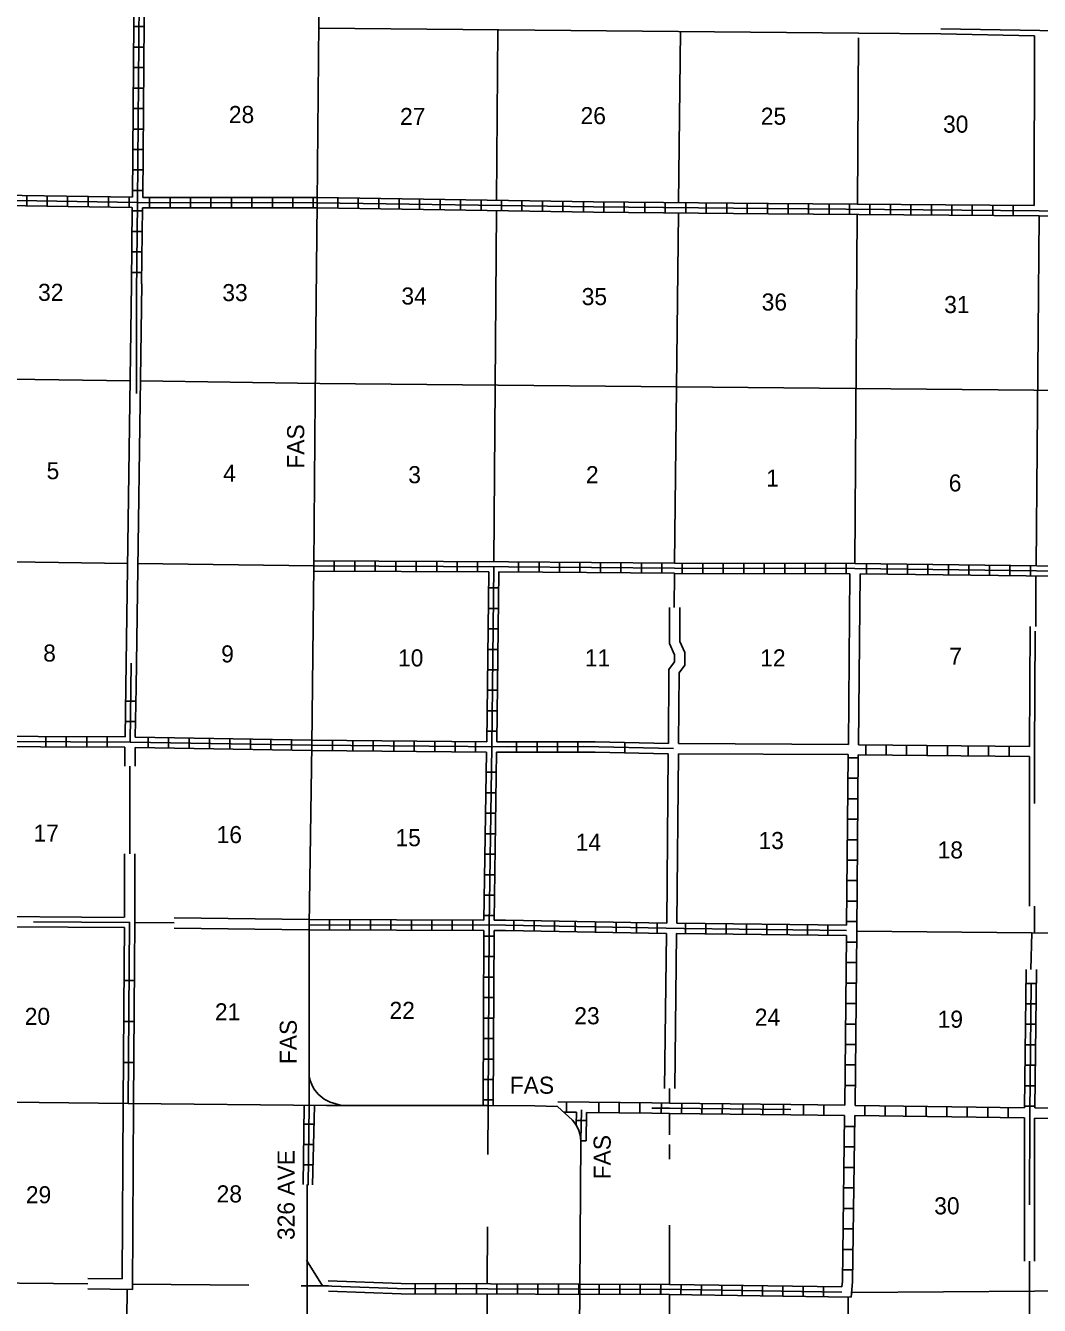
# Model space of a CAD drawing. Extents: x 1317104 to 1899026, y 16348238 to 16787031.
# Drawn here: x 1465539 to 1495254, y 16443213 to 16480701 of the extents above; entities that cross this region are included whole.
import ezdxf

# ---------------------------------------------------------------- set-up
doc = ezdxf.new("R2010")
doc.units = 0
for name, color, linetype in [('L10', 7, 'Continuous'), ('L11', 7, 'Continuous'), ('L13', 7, 'Continuous'), ('L14', 7, 'Continuous'), ('L21', 7, 'Continuous'), ('L30', 7, 'Continuous'), ('L4', 7, 'Continuous'), ('L8', 7, 'Continuous'), ('L9', 7, 'Continuous')]:
    doc.layers.add(name, color=color, linetype=linetype)

msp = doc.modelspace()

# ---------------------------------------------------------------- linework, layer by layer
at = {"layer": 'L10'}
for points in [[(1489654, 16459647), (1489698, 16464647)], [(1489954, 16459638), (1489998, 16464645)], [(1468397, 16449130), (1468372, 16443987)], [(1468697, 16449130), (1468671, 16443683)]]:
    msp.add_lwpolyline(points, dxfattribs=at)
at = {"layer": 'L11'}
for p, q in [((1468479, 16461328), (1468642, 16473138)), ((1468942, 16473137), (1468779, 16461326)), ((1494963, 16459288), (1494963, 16454905))]:
    msp.add_line(p, q, dxfattribs=at)
for points in [[(1474138, 16480622), (1489954, 16480480)], [(1492363, 16480455), (1489954, 16480480)], [(1495113, 16480405), (1492363, 16480455)], [(1495113, 16480405), (1495096, 16475430)], [(1484380, 16459672), (1484396, 16461838), (1484563, 16462063), (1484563, 16462272), (1484413, 16462597), (1484413, 16463660)], [(1484680, 16459672), (1484696, 16461738), (1484863, 16461963), (1484863, 16462338), (1484713, 16462663), (1484713, 16463660)], [(1494963, 16459588), (1494980, 16463099)], [(1468446, 16459013), (1468447, 16459563)], [(1468746, 16459010), (1468747, 16459555)], [(1484680, 16459672), (1489654, 16459647)], [(1484330, 16454405), (1484371, 16459372)], [(1484630, 16454405), (1484671, 16459372)], [(1484671, 16459372), (1489646, 16459347)], [(1468438, 16454580), (1468442, 16456443)], [(1468738, 16454430), (1468742, 16456438)], [(1468405, 16454580), (1463481, 16454611)], [(1468438, 16454280), (1463480, 16454311)], [(1468430, 16453196), (1468438, 16454280)], [(1468729, 16453197), (1468738, 16454430)], [(1469897, 16454565), (1473849, 16454513)], [(1469898, 16454265), (1473845, 16454213)], [(1484268, 16449568), (1484321, 16454105)], [(1484568, 16449564), (1484621, 16454105)], [(1494813, 16448705), (1494813, 16444509)], [(1495113, 16448697), (1495113, 16444506)], [(1467360, 16444000), (1468372, 16443987)], [(1476548, 16443855), (1474411, 16443935)], [(1467360, 16443700), (1468671, 16443683)], [(1476550, 16443555), (1474416, 16443629)]]:
    msp.add_lwpolyline(points, dxfattribs=at)
at = {"layer": 'L13'}
for p, q in [((1468596, 16459012), (1468592, 16456441)), ((1495113, 16454905), (1495113, 16454126)), ((1484413, 16449564), (1484413, 16449138)), ((1484413, 16448838), (1484413, 16448205)), ((1484413, 16447922), (1484413, 16447497)), ((1473788, 16446751), (1473788, 16440930)), ((1484413, 16445563), (1484413, 16443830)), ((1484413, 16443530), (1484413, 16438372)), ((1489646, 16443455), (1489646, 16438297))]:
    msp.add_line(p, q, dxfattribs=at)
for points in [[(1479346, 16475580), (1479383, 16480575)], [(1484732, 16480527), (1484680, 16475514)], [(1489921, 16475472), (1489952, 16480347)], [(1479263, 16464997), (1479338, 16475280)], [(1484680, 16475214), (1484563, 16464955)], [(1489846, 16464947), (1489913, 16475172)], [(1495163, 16464880), (1495246, 16475130)], [(1468603, 16470297), (1458820, 16470430)], [(1474163, 16470222), (1468903, 16470293)], [(1474163, 16470222), (1500321, 16469972)], [(1468529, 16464948), (1458380, 16465088)], [(1473988, 16464872), (1468829, 16464943)], [(1484560, 16464655), (1484548, 16463658)], [(1495154, 16463095), (1495154, 16464580)], [(1468738, 16454430), (1469897, 16454415)], [(1489904, 16454172), (1500154, 16454080)], [(1495033, 16454126), (1495005, 16453048)], [(1479088, 16447638), (1479096, 16449072)], [(1479071, 16443847), (1479080, 16445513)], [(1494961, 16444507), (1494954, 16438247)], [(1463340, 16443881), (1467360, 16443846)], [(1468672, 16443835), (1472080, 16443805)], [(1473613, 16443788), (1474413, 16443788)], [(1468455, 16438513), (1468520, 16443685)], [(1479038, 16438563), (1479063, 16443547)], [(1489771, 16443588), (1495113, 16443630)], [(1495113, 16443630), (1500071, 16443663)]]:
    msp.add_lwpolyline(points, dxfattribs=at)
at = {"layer": 'L4'}
for points in [[(1474180, 16486080), (1474130, 16480780), (1474088, 16475514), (1474022, 16469797), (1473988, 16464872), (1473930, 16459622)], [(1473930, 16459622), (1473847, 16454363), (1473847, 16449077)], [(1473849, 16449931), (1473882, 16449800), (1473928, 16449680), (1473991, 16449561), (1474119, 16449398), (1474292, 16449256), (1474292, 16449256), (1474469, 16449166), (1474802, 16449072)], [(1474355, 16449072), (1468547, 16449130), (1463314, 16449188), (1457897, 16449238)], [(1474355, 16449072), (1479096, 16449072), (1480463, 16449063), (1481128, 16449037), (1481568, 16448636), (1481636, 16448556), (1481676, 16448497), (1481742, 16448368), (1481794, 16448206), (1481817, 16448033), (1481788, 16443713), (1481746, 16438780), (1481880, 16438397)]]:
    msp.add_lwpolyline(points, dxfattribs=at)
at = {"layer": 'L8'}
for p, q in [((1469013, 16480672), (1468713, 16480672)), ((1469005, 16480072), (1468705, 16480072)), ((1469005, 16479472), (1468705, 16479472)), ((1468997, 16478872), (1468697, 16478872)), ((1468997, 16478272), (1468697, 16478272)), ((1468988, 16477672), (1468688, 16477672)), ((1468980, 16477072), (1468680, 16477072)), ((1468980, 16476472), (1468680, 16476472)), ((1465572, 16475422), (1465572, 16475722)), ((1466172, 16475414), (1466172, 16475714)), ((1466772, 16475405), (1466772, 16475705)), ((1467372, 16475397), (1467372, 16475697)), ((1467972, 16475389), (1467972, 16475689)), ((1468572, 16475389), (1468572, 16475689)), ((1468972, 16475872), (1468672, 16475872)), ((1469172, 16475372), (1469172, 16475672)), ((1469772, 16475372), (1469772, 16475672)), ((1470372, 16475372), (1470372, 16475672)), ((1470972, 16475372), (1470972, 16475672)), ((1471572, 16475364), (1471572, 16475664)), ((1472172, 16475364), (1472172, 16475664)), ((1472772, 16475364), (1472772, 16475664)), ((1473372, 16475364), (1473372, 16475664)), ((1473972, 16475364), (1473972, 16475664)), ((1474688, 16475355), (1474688, 16475655)), ((1475288, 16475347), (1475288, 16475647)), ((1475888, 16475339), (1475888, 16475639)), ((1476488, 16475330), (1476488, 16475630)), ((1477088, 16475314), (1477088, 16475614)), ((1477688, 16475305), (1477688, 16475605)), ((1478288, 16475297), (1478288, 16475597)), ((1468963, 16475272), (1468663, 16475272)), ((1478888, 16475289), (1478888, 16475589)), ((1479488, 16475280), (1479488, 16475580)), ((1480088, 16475272), (1480088, 16475572)), ((1480688, 16475264), (1480688, 16475564)), ((1481288, 16475255), (1481288, 16475555)), ((1481888, 16475247), (1481888, 16475547)), ((1482488, 16475239), (1482488, 16475539)), ((1483088, 16475230), (1483088, 16475530)), ((1483688, 16475222), (1483688, 16475522)), ((1484288, 16475222), (1484288, 16475522)), ((1484888, 16475214), (1484888, 16475514)), ((1485488, 16475205), (1485488, 16475505)), ((1486088, 16475197), (1486088, 16475497)), ((1486688, 16475197), (1486688, 16475497)), ((1487288, 16475189), (1487288, 16475489)), ((1487888, 16475180), (1487888, 16475480)), ((1488488, 16475180), (1488488, 16475480)), ((1489088, 16475172), (1489088, 16475472)), ((1489688, 16475172), (1489688, 16475472)), ((1490288, 16475164), (1490288, 16475464)), ((1490888, 16475164), (1490888, 16475464)), ((1491488, 16475155), (1491488, 16475455)), ((1492088, 16475155), (1492088, 16475455)), ((1492688, 16475147), (1492688, 16475447)), ((1493288, 16475147), (1493288, 16475447)), ((1493888, 16475139), (1493888, 16475439)), ((1494488, 16475139), (1494488, 16475439)), ((1468963, 16474672), (1468663, 16474672)), ((1468955, 16474072), (1468655, 16474072)), ((1468947, 16473472), (1468647, 16473472)), ((1474588, 16464722), (1474588, 16465022)), ((1475188, 16464713), (1475188, 16465013)), ((1475788, 16464713), (1475788, 16465013)), ((1476388, 16464713), (1476388, 16465013)), ((1476988, 16464705), (1476988, 16465005)), ((1477588, 16464705), (1477588, 16465005)), ((1478188, 16464705), (1478188, 16465005)), ((1478788, 16464697), (1478788, 16464997)), ((1479988, 16464697), (1479988, 16464997)), ((1480588, 16464688), (1480588, 16464988)), ((1481188, 16464680), (1481188, 16464980)), ((1481788, 16464680), (1481788, 16464980)), ((1482388, 16464672), (1482388, 16464972)), ((1482988, 16464672), (1482988, 16464972)), ((1483588, 16464663), (1483588, 16464963)), ((1484188, 16464655), (1484188, 16464955)), ((1484788, 16464655), (1484788, 16464955)), ((1485388, 16464655), (1485388, 16464955)), ((1485988, 16464655), (1485988, 16464955)), ((1486588, 16464655), (1486588, 16464955)), ((1487188, 16464655), (1487188, 16464955)), ((1487788, 16464647), (1487788, 16464947)), ((1488388, 16464647), (1488388, 16464947)), ((1488988, 16464647), (1488988, 16464947)), ((1489588, 16464647), (1489588, 16464947)), ((1490188, 16464638), (1490188, 16464938)), ((1490788, 16464638), (1490788, 16464938)), ((1491388, 16464630), (1491388, 16464930)), ((1491988, 16464622), (1491988, 16464922)), ((1492588, 16464613), (1492588, 16464913)), ((1493188, 16464605), (1493188, 16464905)), ((1493788, 16464597), (1493788, 16464897)), ((1494388, 16464588), (1494388, 16464888)), ((1494988, 16464580), (1494988, 16464880)), ((1479105, 16464230), (1479405, 16464230)), ((1479096, 16463630), (1479396, 16463630)), ((1479096, 16463030), (1479396, 16463030)), ((1479088, 16462430), (1479388, 16462430)), ((1479080, 16461830), (1479380, 16461830)), ((1479071, 16461230), (1479371, 16461230)), ((1468772, 16460913), (1468472, 16460913)), ((1479063, 16460630), (1479363, 16460630)), ((1468763, 16460313), (1468463, 16460313)), ((1466130, 16459872), (1466130, 16459572)), ((1466730, 16459872), (1466730, 16459572)), ((1467330, 16459872), (1467330, 16459572)), ((1467930, 16459863), (1467930, 16459563)), ((1469130, 16459855), (1469130, 16459555)), ((1469730, 16459847), (1469730, 16459547)), ((1479063, 16460030), (1479363, 16460030)), ((1470330, 16459830), (1470330, 16459530)), ((1470930, 16459822), (1470930, 16459522)), ((1471530, 16459813), (1471530, 16459513)), ((1472130, 16459805), (1472130, 16459505)), ((1472730, 16459788), (1472730, 16459488)), ((1473330, 16459780), (1473330, 16459480)), ((1474530, 16459463), (1474530, 16459763)), ((1475130, 16459463), (1475130, 16459763)), ((1475730, 16459455), (1475730, 16459755)), ((1476330, 16459447), (1476330, 16459747)), ((1476930, 16459447), (1476930, 16459747)), ((1477530, 16459438), (1477530, 16459738)), ((1478130, 16459438), (1478130, 16459738)), ((1478730, 16459430), (1478730, 16459730)), ((1479930, 16459422), (1479930, 16459722)), ((1480530, 16459422), (1480530, 16459722)), ((1481130, 16459430), (1481130, 16459730)), ((1481730, 16459430), (1481730, 16459730)), ((1490163, 16459647), (1490163, 16459347)), ((1490763, 16459638), (1490763, 16459338)), ((1491363, 16459630), (1491363, 16459330)), ((1491963, 16459622), (1491963, 16459322)), ((1492563, 16459613), (1492563, 16459313)), ((1493163, 16459613), (1493163, 16459313)), ((1493763, 16459605), (1493763, 16459305)), ((1494363, 16459597), (1494363, 16459297)), ((1489646, 16459255), (1489946, 16459255)), ((1479046, 16458830), (1479346, 16458830)), ((1489646, 16458655), (1489946, 16458655)), ((1479038, 16458230), (1479338, 16458230)), ((1489638, 16458055), (1489938, 16458055)), ((1489646, 16458055), (1489946, 16458055)), ((1479030, 16457630), (1479330, 16457630)), ((1489638, 16457455), (1489938, 16457455)), ((1479021, 16457030), (1479321, 16457030)), ((1489629, 16456855), (1489929, 16456855)), ((1479013, 16456430), (1479313, 16456430)), ((1489621, 16456255), (1489921, 16456255)), ((1479005, 16455830), (1479305, 16455830)), ((1489621, 16455655), (1489921, 16455655)), ((1478996, 16455230), (1479296, 16455230)), ((1489613, 16455055), (1489913, 16455055)), ((1478996, 16454630), (1479296, 16454630)), ((1474447, 16454213), (1474447, 16454513)), ((1475047, 16454213), (1475047, 16454513)), ((1475647, 16454205), (1475647, 16454505)), ((1476247, 16454205), (1476247, 16454505)), ((1476847, 16454205), (1476847, 16454505)), ((1477447, 16454205), (1477447, 16454505)), ((1478046, 16454205), (1478046, 16454505)), ((1478646, 16454197), (1478646, 16454497)), ((1479846, 16454188), (1479846, 16454488)), ((1480446, 16454180), (1480446, 16454480)), ((1481046, 16454172), (1481046, 16454472)), ((1481646, 16454163), (1481646, 16454463)), ((1482246, 16454147), (1482246, 16454447)), ((1482846, 16454138), (1482846, 16454438)), ((1483446, 16454130), (1483446, 16454430)), ((1484046, 16454122), (1484046, 16454422)), ((1484880, 16454401), (1484877, 16454103)), ((1485477, 16454394), (1485473, 16454096)), ((1486073, 16454387), (1486070, 16454089)), ((1486670, 16454380), (1486666, 16454082)), ((1487266, 16454373), (1487263, 16454075)), ((1487863, 16454366), (1487859, 16454068)), ((1488459, 16454359), (1488456, 16454061)), ((1489056, 16454352), (1489052, 16454054)), ((1489604, 16454455), (1489904, 16454455)), ((1478971, 16454030), (1479271, 16454030)), ((1489604, 16453855), (1489904, 16453855)), ((1478971, 16453430), (1479271, 16453430)), ((1489596, 16453255), (1489896, 16453255)), ((1478971, 16452830), (1479271, 16452830)), ((1489588, 16452655), (1489888, 16452655)), ((1494863, 16452647), (1495163, 16452647)), ((1478963, 16452230), (1479263, 16452230)), ((1489588, 16452055), (1489888, 16452055)), ((1494854, 16452047), (1495154, 16452047)), ((1478963, 16451630), (1479263, 16451630)), ((1489579, 16451455), (1489879, 16451455)), ((1494846, 16451447), (1495146, 16451447)), ((1478955, 16451030), (1479255, 16451030)), ((1489571, 16450855), (1489871, 16450855)), ((1494846, 16450847), (1495146, 16450847)), ((1478955, 16450430), (1479255, 16450430)), ((1489571, 16450255), (1489871, 16450255)), ((1494838, 16450247), (1495138, 16450247)), ((1478955, 16449830), (1479255, 16449830)), ((1489563, 16449655), (1489863, 16449655)), ((1494829, 16449647), (1495129, 16449647)), ((1478946, 16449230), (1479246, 16449230)), ((1481394, 16448869), (1481394, 16449169)), ((1482338, 16448863), (1482338, 16449163)), ((1482938, 16448855), (1482938, 16449155)), ((1483538, 16448847), (1483538, 16449147)), ((1484169, 16448845), (1484173, 16449143)), ((1484766, 16448838), (1484769, 16449137)), ((1485362, 16448832), (1485366, 16449130)), ((1485959, 16448825), (1485962, 16449123)), ((1486555, 16448818), (1486559, 16449116)), ((1487152, 16448811), (1487155, 16449109)), ((1487749, 16448804), (1487752, 16449103)), ((1488338, 16448797), (1488338, 16449097)), ((1488938, 16448788), (1488938, 16449088)), ((1490138, 16448772), (1490138, 16449072)), ((1490738, 16448763), (1490738, 16449063)), ((1491338, 16448755), (1491338, 16449055)), ((1491938, 16448747), (1491938, 16449047)), ((1492538, 16448738), (1492538, 16449038)), ((1493138, 16448730), (1493138, 16449030)), ((1493738, 16448722), (1493738, 16449022)), ((1494338, 16448713), (1494338, 16449013)), ((1494829, 16449047), (1495129, 16449047)), ((1481682, 16448869), (1481675, 16448499)), ((1481977, 16448627), (1481678, 16448633)), ((1481833, 16448941), (1481817, 16448033)), ((1481982, 16448865), (1481967, 16448031)), ((1473699, 16448525), (1473997, 16448521)), ((1489546, 16448455), (1489846, 16448455)), ((1473691, 16447928), (1473990, 16447924)), ((1481966, 16448031), (1481817, 16448033)), ((1489538, 16447855), (1489838, 16447855)), ((1473684, 16447332), (1473982, 16447328)), ((1489529, 16447255), (1489829, 16447255)), ((1489521, 16446655), (1489821, 16446655)), ((1489513, 16446055), (1489813, 16446055)), ((1489504, 16445455), (1489804, 16445455)), ((1489496, 16444855), (1489796, 16444855)), ((1489488, 16444255), (1489788, 16444255)), ((1476955, 16443555), (1476955, 16443855)), ((1477555, 16443555), (1477555, 16443855)), ((1478155, 16443547), (1478155, 16443847)), ((1478755, 16443547), (1478755, 16443847)), ((1479355, 16443547), (1479355, 16443847)), ((1479955, 16443547), (1479955, 16443847)), ((1480555, 16443538), (1480555, 16443838)), ((1481155, 16443538), (1481155, 16443838)), ((1481755, 16443538), (1481755, 16443838)), ((1482355, 16443538), (1482355, 16443838)), ((1482955, 16443538), (1482955, 16443838)), ((1483555, 16443530), (1483555, 16443830)), ((1484157, 16443833), (1484152, 16443535)), ((1484155, 16443530), (1484155, 16443830)), ((1484753, 16443824), (1484749, 16443526)), ((1485350, 16443815), (1485345, 16443517)), ((1485946, 16443806), (1485942, 16443508)), ((1486543, 16443797), (1486539, 16443499)), ((1487139, 16443789), (1487135, 16443490)), ((1487736, 16443780), (1487732, 16443481)), ((1488333, 16443771), (1488328, 16443473)), ((1488929, 16443762), (1488925, 16443464))]:
    msp.add_line(p, q, dxfattribs=at)
for points in [[(1477972, 16486097), (1474180, 16486080), (1468905, 16486155), (1468822, 16475522), (1468788, 16472872)], [(1473930, 16459622), (1468605, 16459713), (1463347, 16459738), (1460689, 16459780), (1458164, 16459822), (1458230, 16465088), (1458280, 16469080), (1458530, 16469697), (1458655, 16470188), (1458705, 16471080), (1458614, 16471988), (1458380, 16472655), (1458372, 16475647), (1458455, 16485747)], [(1468753, 16486005), (1468672, 16475672)], [(1479421, 16485953), (1474180, 16485930), (1469055, 16486005), (1468972, 16475664)], [(1458372, 16475647), (1463497, 16475605), (1468822, 16475522), (1474088, 16475514)], [(1458522, 16475797), (1463497, 16475755), (1468672, 16475672)], [(1468972, 16475664), (1474088, 16475664)], [(1474088, 16475664), (1482188, 16475539), (1487313, 16475489), (1495096, 16475430)], [(1468455, 16459863), (1463347, 16459888), (1460689, 16459930), (1458314, 16459972), (1458380, 16465088), (1458430, 16469047), (1458672, 16469647), (1458805, 16470163), (1458855, 16471080), (1458764, 16472022), (1458530, 16472680), (1458522, 16475497)], [(1463647, 16475453), (1468663, 16475372)], [(1468663, 16475372), (1468641, 16473138)], [(1468963, 16475364), (1468941, 16473137)], [(1468963, 16475364), (1474088, 16475364)], [(1474088, 16475514), (1482188, 16475389), (1487313, 16475339), (1495246, 16475280), (1500521, 16475222)], [(1474088, 16475364), (1482188, 16475239), (1487313, 16475189), (1495246, 16475130), (1500362, 16475072)], [(1473988, 16465022), (1479696, 16464997), (1484563, 16464955), (1489846, 16464947), (1499746, 16464822), (1500262, 16464780)], [(1473988, 16464872), (1479696, 16464847), (1484563, 16464805), (1489846, 16464797), (1499738, 16464672), (1500412, 16464630), (1505679, 16464572)], [(1473988, 16464722), (1479113, 16464697)], [(1479263, 16464830), (1479205, 16459572), (1479130, 16454347), (1479096, 16449072)], [(1479113, 16464697), (1479055, 16459722)], [(1479413, 16464697), (1479355, 16459722)], [(1479413, 16464697), (1484560, 16464662)], [(1484560, 16464655), (1489698, 16464647)], [(1489998, 16464645), (1499729, 16464522), (1500254, 16464488)], [(1495113, 16459438), (1495129, 16462963)], [(1468605, 16459713), (1468638, 16462030)], [(1468455, 16459863), (1468478, 16461328)], [(1468755, 16459855), (1468778, 16461326)], [(1473930, 16459772), (1468755, 16459855)], [(1468447, 16459563), (1463497, 16459588)], [(1473930, 16459472), (1468747, 16459555)], [(1473930, 16459772), (1479055, 16459722)], [(1473930, 16459622), (1479655, 16459572), (1481905, 16459580)], [(1473930, 16459472), (1479046, 16459422)], [(1479355, 16459722), (1479655, 16459722), (1482229, 16459722)], [(1494963, 16459588), (1489954, 16459638)], [(1479046, 16459422), (1478971, 16454497)], [(1479346, 16459422), (1479271, 16454497)], [(1479346, 16459422), (1479655, 16459422), (1482236, 16459422)], [(1489646, 16459347), (1489604, 16454347)], [(1489946, 16459338), (1489904, 16454172), (1489854, 16449072)], [(1494963, 16459288), (1489946, 16459338)], [(1473847, 16454513), (1478971, 16454497)], [(1473847, 16454363), (1479605, 16454347), (1485355, 16454247)], [(1479271, 16454497), (1479605, 16454497), (1484330, 16454405)], [(1484630, 16454405), (1489604, 16454347)], [(1484878, 16454252), (1489603, 16454197)], [(1473847, 16454213), (1478971, 16454197)], [(1478971, 16454197), (1478946, 16449072)], [(1479271, 16454197), (1479246, 16449072)], [(1479271, 16454197), (1479605, 16454197), (1484321, 16454105)], [(1484621, 16454105), (1489604, 16454047)], [(1489604, 16454047), (1489554, 16449080)], [(1494821, 16449005), (1494867, 16453048)], [(1495121, 16448997), (1495167, 16453049)], [(1494971, 16448855), (1495013, 16452647)], [(1473705, 16449063), (1473676, 16446754)], [(1473825, 16446733), (1473855, 16449061)], [(1474005, 16449063), (1473948, 16446747)], [(1481138, 16449172), (1483892, 16449150)], [(1483894, 16448994), (1484415, 16448988), (1487969, 16448948)], [(1483895, 16449144), (1484416, 16449138), (1487971, 16449098)], [(1487971, 16449099), (1489554, 16449080)], [(1489854, 16449072), (1494821, 16449005)], [(1495121, 16448997), (1500112, 16448938)], [(1481308, 16448873), (1481682, 16448869)], [(1481982, 16448865), (1483892, 16448844)], [(1483892, 16448844), (1484413, 16448838), (1487967, 16448798)], [(1487967, 16448798), (1489546, 16448780)], [(1489546, 16448780), (1489479, 16443922), (1489463, 16443755)], [(1489846, 16448772), (1489779, 16443905), (1489738, 16443455)], [(1489846, 16448772), (1494813, 16448705)], [(1495113, 16448697), (1500104, 16448638)], [(1484413, 16443680), (1476430, 16443705), (1474238, 16443788), (1473772, 16444538)], [(1484413, 16443830), (1476548, 16443855)], [(1484413, 16443830), (1489463, 16443755)], [(1484413, 16443530), (1476550, 16443555)], [(1484155, 16443684), (1489461, 16443605)], [(1484405, 16443530), (1489738, 16443455)]]:
    msp.add_lwpolyline(points, dxfattribs=at)
at = {"layer": 'L9'}
for p, q in [((1483105, 16459405), (1483105, 16459705)), ((1495113, 16459438), (1495113, 16457913)), ((1468722, 16452730), (1468422, 16452730)), ((1468713, 16451530), (1468413, 16451530)), ((1468705, 16450330), (1468405, 16450330))]:
    msp.add_line(p, q, dxfattribs=at)
for points in [[(1500571, 16480455), (1495271, 16480555), (1492363, 16480605)], [(1468788, 16472872), (1468788, 16469922)], [(1481905, 16459580), (1484530, 16459530)], [(1482229, 16459722), (1484380, 16459672)], [(1482236, 16459422), (1484371, 16459372)], [(1468547, 16449130), (1468588, 16454430), (1465772, 16454447)], [(1468397, 16449130), (1468430, 16453196)], [(1468697, 16449130), (1468729, 16453197)], [(1494971, 16448855), (1494963, 16446163)]]:
    msp.add_lwpolyline(points, dxfattribs=at)

# ---------------------------------------------------------------- texts
at = {"layer": 'L14'}
for s, p in [('28', (1471497, 16477847)), ('27', (1476513, 16477789)), ('26', (1481805, 16477814)), ('25', (1487088, 16477797)), ('30', (1492429, 16477564)), ('32', (1465905, 16472638)), ('33', (1471305, 16472630)), ('34', (1476555, 16472530)), ('35', (1481838, 16472514)), ('36', (1487113, 16472355)), ('31', (1492463, 16472280)), ('5', (1466155, 16467413)), ('4', (1471330, 16467338)), ('3', (1476755, 16467297)), ('2', (1481963, 16467297)), ('1', (1487246, 16467197)), ('6', (1492596, 16467055)), ('8', (1466055, 16462072)), ('9', (1471272, 16462047)), ('7', (1492613, 16461980)), ('10', (1476455, 16461930)), ('11', (1481930, 16461930)), ('12', (1487071, 16461930)), ('17', (1465772, 16456797)), ('16', (1471138, 16456755)), ('15', (1476380, 16456663)), ('14', (1481663, 16456530)), ('13', (1487021, 16456580)), ('18', (1492271, 16456305)), ('21', (1471088, 16451563)), ('22', (1476205, 16451605)), ('20', (1465514, 16451430)), ('23', (1481621, 16451447)), ('24', (1486913, 16451405)), ('19', (1492271, 16451347)), ('28', (1471138, 16446230)), ('29', (1465547, 16446205)), ('30', (1492171, 16445880))]:
    msp.add_text(s, height=500, rotation=0, dxfattribs=at).set_placement(p)
at = {"layer": 'L21'}
for rotation, p in [(90, (1473705, 16467722)), (90, (1473488, 16450280)), (0, (1479730, 16449413)), (90, (1482688, 16446905))]:
    msp.add_text('FAS', height=500, rotation=rotation, dxfattribs=at).set_placement(p)
at = {"layer": 'L30'}
msp.add_text('326 AVE', height=500, rotation=90, dxfattribs=at).set_placement((1473425, 16445127))

doc.saveas('drawing.dxf')
